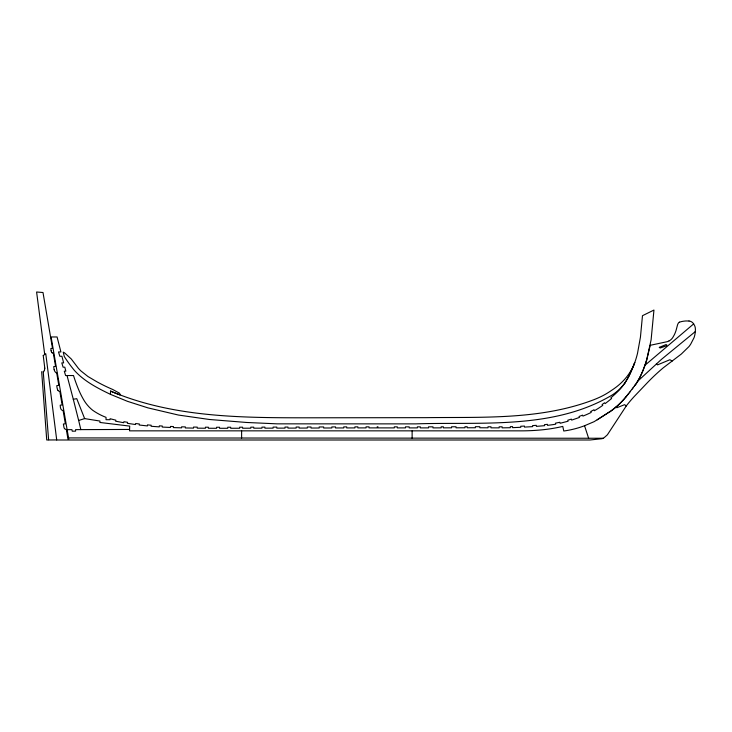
<?xml version="1.0" encoding="UTF-8"?>
<svg xmlns="http://www.w3.org/2000/svg" width="732" height="732" viewBox="0 0 732 732"><rect width="100%" height="100%" fill="white"/><g stroke="black" fill="none" stroke-linecap="round" stroke-linejoin="round"><path stroke-width="1.1" d="M632.109 369.221L631.716 370.172A76.631 76.631 0 0 1 624.744 383.211L624.762 383.046A39.107 39.107 0 0 1 622.264 386.322A41.175 41.175 0 0 1 619.428 389.323L618.211 390.43A48.879 48.879 0 0 1 615.658 392.535L614.999 393.029A70.931 70.931 0 0 1 612.309 394.941C553.575 430.068 480.979 421.687 415.657 423.874L277.007 423.846L246.501 422.465L209.48 419.491L178.443 415.053L147.928 407.87L127.487 401.337L110.459 394.347L110.532 391.062L113.552 392.398M44.798 368.242L44.524 369.935M689.004 320.991A6.359 6.359 0 0 1 693.634 323.855L694.604 325.639A8.381 8.381 0 0 1 695.272 327.845L695.391 329.235A18.108 18.108 0 0 1 695.354 331.029L695.089 333.453A24.787 24.787 0 0 1 694.467 336.354L694.311 336.894A13.899 13.899 0 0 1 693.982 337.818L690.816 343.93A29.317 29.317 0 0 1 688.958 346.584L681.327 354.041L663.238 367.839A204.594 204.594 0 0 0 648.195 381.848L634.086 396.662A140.022 140.022 0 0 0 626.363 405.803L607.569 434.524A10.449 10.449 0 0 1 607.038 435.128L604.202 437.617A7.402 7.402 0 0 1 603.232 438.221L603.095 438.285A7.75 7.75 0 0 1 601.997 438.706L589.928 439.996L68.909 439.996L51.094 336.967L57.078 336.967L60.902 351.936L58.514 351.946L59.832 356.274L61.918 356.274L63.647 362.889L61.799 362.889L63.098 367.19L64.809 367.19L65.843 371.17L64.288 371.17L65.606 375.534L73.502 375.534A166.118 166.118 0 0 0 78.297 388.802A82.716 82.716 0 0 0 83.21 398.977A37.707 37.707 0 0 0 92.644 410.24A61.232 61.232 0 0 0 106.039 417.35L106.039 419.701L110.065 419.701L110.065 418.722L115.857 420.195L115.656 421.211L123.726 422.712L123.9 421.696L127.569 422.309L127.405 423.325L134.78 424.432L135.521 424.533L135.658 423.517L139.345 423.993L139.217 425.018L147.379 425.923L147.48 424.899L151.176 425.237L151.094 426.271L159.265 426.884L159.338 425.85L162.303 426.033L162.248 427.067L170.428 427.47L170.474 426.436L173.447 426.555L173.411 427.589L181.6 427.845L181.627 426.82L185.342 426.912L185.315 427.945L193.504 428.101L193.523 427.076L197.237 427.122L197.228 428.156L205.408 428.238L205.418 427.204L208.391 427.232L208.391 428.257L212.847 428.275L216.571 428.284L216.571 427.259L219.545 427.259L219.545 428.293L227.725 428.284L227.725 427.25L230.699 427.241L230.708 428.275L239.629 428.238L239.629 427.214L242.603 427.204L242.603 428.229L250.783 428.202L250.783 427.177L253.757 427.168L253.757 428.193L261.937 428.174L261.937 427.14L264.911 427.131L264.911 428.165L273.091 428.138L273.091 427.113L276.806 427.104L276.815 428.128L284.995 428.11L284.986 427.076L287.96 427.076L287.969 428.101L296.149 428.083L296.14 427.049L299.123 427.04L299.123 428.074L307.303 428.046L307.303 427.021L311.018 427.003L311.018 428.037L319.198 428.01L319.198 426.976L323.663 426.966L323.663 428L331.843 427.973L331.843 426.939L335.558 426.93L335.558 427.955L343.738 427.936L343.738 426.902L346.712 426.893L346.712 427.927L354.892 427.909L354.892 426.875L357.866 426.866L357.866 427.9L366.046 427.891L366.046 426.857L369.02 426.857L369.02 427.881L377.2 427.881L377.2 426.848L377.95 426.848L377.95 427.881L394.301 427.891L394.31 426.857L397.284 426.857L397.284 427.891L405.464 427.891L405.464 426.866L409.179 426.866L409.179 427.891L417.359 427.891L417.359 426.866L420.333 426.866L420.333 427.891L428.513 427.881L428.513 426.857L432.978 426.848L432.978 427.881L441.158 427.854L441.158 426.82L443.391 426.82L443.391 427.845L451.571 427.817L451.571 426.783L456.027 426.765L456.036 427.799L464.957 427.772L464.957 426.738L467.181 426.729L467.19 427.762L475.361 427.744L475.361 426.71L479.826 426.719L479.826 427.753L487.997 427.799L488.006 426.774L490.98 426.793L490.971 427.827L495.436 427.854L499.16 427.854L499.16 426.829L502.134 426.811L502.143 427.845L510.341 427.708L510.314 426.674L512.546 426.61L512.574 427.644L520.772 427.296L520.717 426.262L524.432 426.07L524.487 427.095L531.917 426.674L532.658 426.619L532.594 425.594L536.309 425.347L536.382 426.372L544.562 425.685L544.462 424.661L547.417 424.34L547.536 425.365L552.733 424.67L555.689 424.176L555.506 423.16L559.879 422.282L560.108 423.288L568.087 421.211L567.794 420.223L571.353 419.125L571.665 420.104L579.442 417.432L579.085 416.462L582.553 415.135L582.937 416.096L585.71 414.953A94.208 94.208 0 0 0 591.172 412.427L590.706 411.503A84.29 84.29 0 0 0 593.991 409.755L594.494 410.652M646.493 360.785L651.105 339.849L653.951 310.057L642.476 315.693L640.436 337.159L637.526 353.254A90.933 90.933 0 0 1 634.781 362.514M44.515 369.953L43.746 371.481M644.471 366.705L645.551 363.676A115.647 115.647 0 0 0 646.566 360.537L650.226 345.303L667.181 341.688A16.022 16.022 0 0 0 669.075 340.856M634.589 362.99L633.436 365.982M634.251 363.905L634.772 362.505A52.841 52.841 0 0 1 633.537 365.543A49.264 49.264 0 0 1 632.851 367.043A52.914 52.914 0 0 1 631.725 369.248A49.145 49.145 0 0 1 630.92 370.694A52.375 52.375 0 0 1 629.63 372.798L629.172 373.494A53.674 53.674 0 0 1 627.251 376.175A56.154 56.154 0 0 1 624.616 379.35A58.514 58.514 0 0 1 621.157 382.891A62.202 62.202 0 0 1 619.327 384.556A58.871 58.871 0 0 1 618.064 385.618A64.883 64.883 0 0 1 615.466 387.649L614.13 388.619A99.094 99.094 0 0 1 612.089 390.028L610.031 391.41A107.101 107.101 0 0 1 607.953 392.745L607.249 393.185A67.463 67.463 0 0 1 605.117 394.438A73.776 73.776 0 0 1 602.207 396.003A84.464 84.464 0 0 1 599.234 397.439A94.19 94.19 0 0 1 594.686 399.379A111.557 111.557 0 0 1 593.149 399.983C539.859 420.15 481.72 416.938 425.85 417.661L309.48 417.798C242.603 417.816 173.145 417.771 110.532 391.062M634.04 364.435L633.665 365.396M633.473 365.881L629.081 375.772A64.59 64.59 0 0 1 628.358 377.145L625.732 381.582A58.249 58.249 0 0 1 624.881 382.873L624.68 383.175M632.896 367.318L632.512 368.269M634.928 385.252L635.403 384.584A74.033 74.033 0 0 0 636.776 382.525L638.405 379.871M635.367 384.62L634.443 385.929M634.415 385.965L633.473 387.255M632.485 388.582L633.436 387.301M632.942 387.96L631.981 389.241M631.954 389.278L630.481 391.208M629.474 392.517L630.453 391.245M629.95 391.904L627.416 395.097M628.934 393.203L625.842 397A85.196 85.196 0 0 1 616.234 406.864M626.857 395.774L625.805 397.046M43.655 371.591L43.06 371.664M637.453 381.445L661.426 359.394L695.308 331.587M645.002 365.241L693.662 323.892M43.243 355.532L45.759 353.712L56.721 439.996L68.122 439.996L66.319 429.419A5.216 5.216 0 0 1 65.587 429.3L64.526 428.613M610.076 411.549L594.183 421.641L584.548 425.74A94.721 94.721 0 0 1 563.768 431.011L562.78 426.408A159.283 159.283 0 0 1 540.893 429.949A219.078 219.078 0 0 1 518.723 430.846L129.518 430.846L129.701 426.106L99.881 422.456L99.964 421.056L84.638 418.603L78.663 420.47L80.831 429.62M597.166 419.875L610.323 411.375A84.949 84.949 0 0 0 616.198 406.827L616.838 407.733L624.68 404.65L626.199 406.022M679.452 322.19L681.117 321.677A25.044 25.044 0 0 1 683.551 321.211A29.582 29.582 0 0 1 685.985 320.964L689.004 321M67.033 375.534L73.301 399.288L76.759 398.675L84.638 418.603M67.124 429.666L71.919 429.647L72.267 431.203L75.579 431.139L75.616 429.638L129.573 429.446M603.159 438.258L68.552 437.919M56.693 439.932L46.729 439.996L41.66 371.682M118.081 394.237L120.002 394.969L119.691 393.313L112.765 389.497A170.455 170.455 0 0 1 96.834 381.747L87.959 376.513L80.978 370.987A42.255 42.255 0 0 1 78.324 368.242L71.251 358.955L64.745 353.007A14.155 14.155 0 0 0 63.226 352.147L64.306 356.557A137.936 137.936 0 0 0 74.38 370.383C84.143 381.235 97.448 388.125 110.459 394.347M117.449 393.99L114.284 392.709M672.159 361.059L669.89 359.732L657.519 364.884L656.366 363.877M58.093 390.522L57.974 390.385A3.715 3.715 0 0 1 57.48 389.369M51.954 352.641L51.67 352.238A5.106 5.106 0 0 1 51.139 350.848M57.462 389.378L57.206 388.491A14.32 14.32 0 0 1 56.968 387.31L56.757 385.654L58.816 385.389L56.712 373.009M584.548 425.74L588.638 438.294M73.301 399.288L78.663 420.47M53.363 353.391L55.577 366.366L53.711 366.595L54.003 368.937A11.117 11.117 0 0 0 54.15 369.642M44.716 354.462L36.6 292.004L42.996 292.516L52.503 348.295L50.847 348.514L50.984 350.015A8.628 8.628 0 0 0 51.139 350.848M43.234 355.551L44.798 368.223M43.261 372.085L48.605 439.74M412.125 430.846L412.125 438.285M241.615 430.846L241.615 438.102M625.833 397.064A85.022 85.022 0 0 1 610.149 411.649M646.31 360.73A89.954 89.954 0 0 1 635.614 384.776M624.753 383.229A67.024 67.024 0 0 1 613.764 395.289A102.782 102.782 0 0 1 612.657 396.287L610.946 397.723L611.604 398.519L608.109 401.328L605.144 403.607L604.522 402.783L602.125 404.549L602.729 405.382A87.538 87.538 0 0 1 594.503 410.661M64.508 428.623A4.044 4.044 0 0 1 63.922 427.149L63.382 424.02L65.358 423.782L63.089 410.496A3.504 3.504 0 0 1 61.497 409.81L61.04 409.252A3.934 3.934 0 0 1 60.692 408.447A7.613 7.613 0 0 1 60.353 406.919L60.216 405.189L62.147 404.915L59.859 391.501A3.331 3.331 0 0 1 58.066 390.549M56.657 373.11A4.776 4.776 0 0 1 54.186 369.642M53.372 353.346A3.019 3.019 0 0 1 51.917 352.678M644.416 366.686A87.913 87.913 0 0 1 638.46 379.899M679.442 322.162A2.461 2.461 0 0 0 678.317 323.187A5.371 5.371 0 0 0 678.18 323.434A8.985 8.985 0 0 0 677.53 324.907L676.331 329.437A27.185 27.185 0 0 1 675.792 331.221L675.572 331.825A32.547 32.547 0 0 1 674.337 334.753L672.9 337.333A10.504 10.504 0 0 1 669.103 340.92M659.331 347.398L660.163 348.029L666.495 345.788L666.834 344.992L666.038 344.58L659.331 347.352"/></g></svg>
